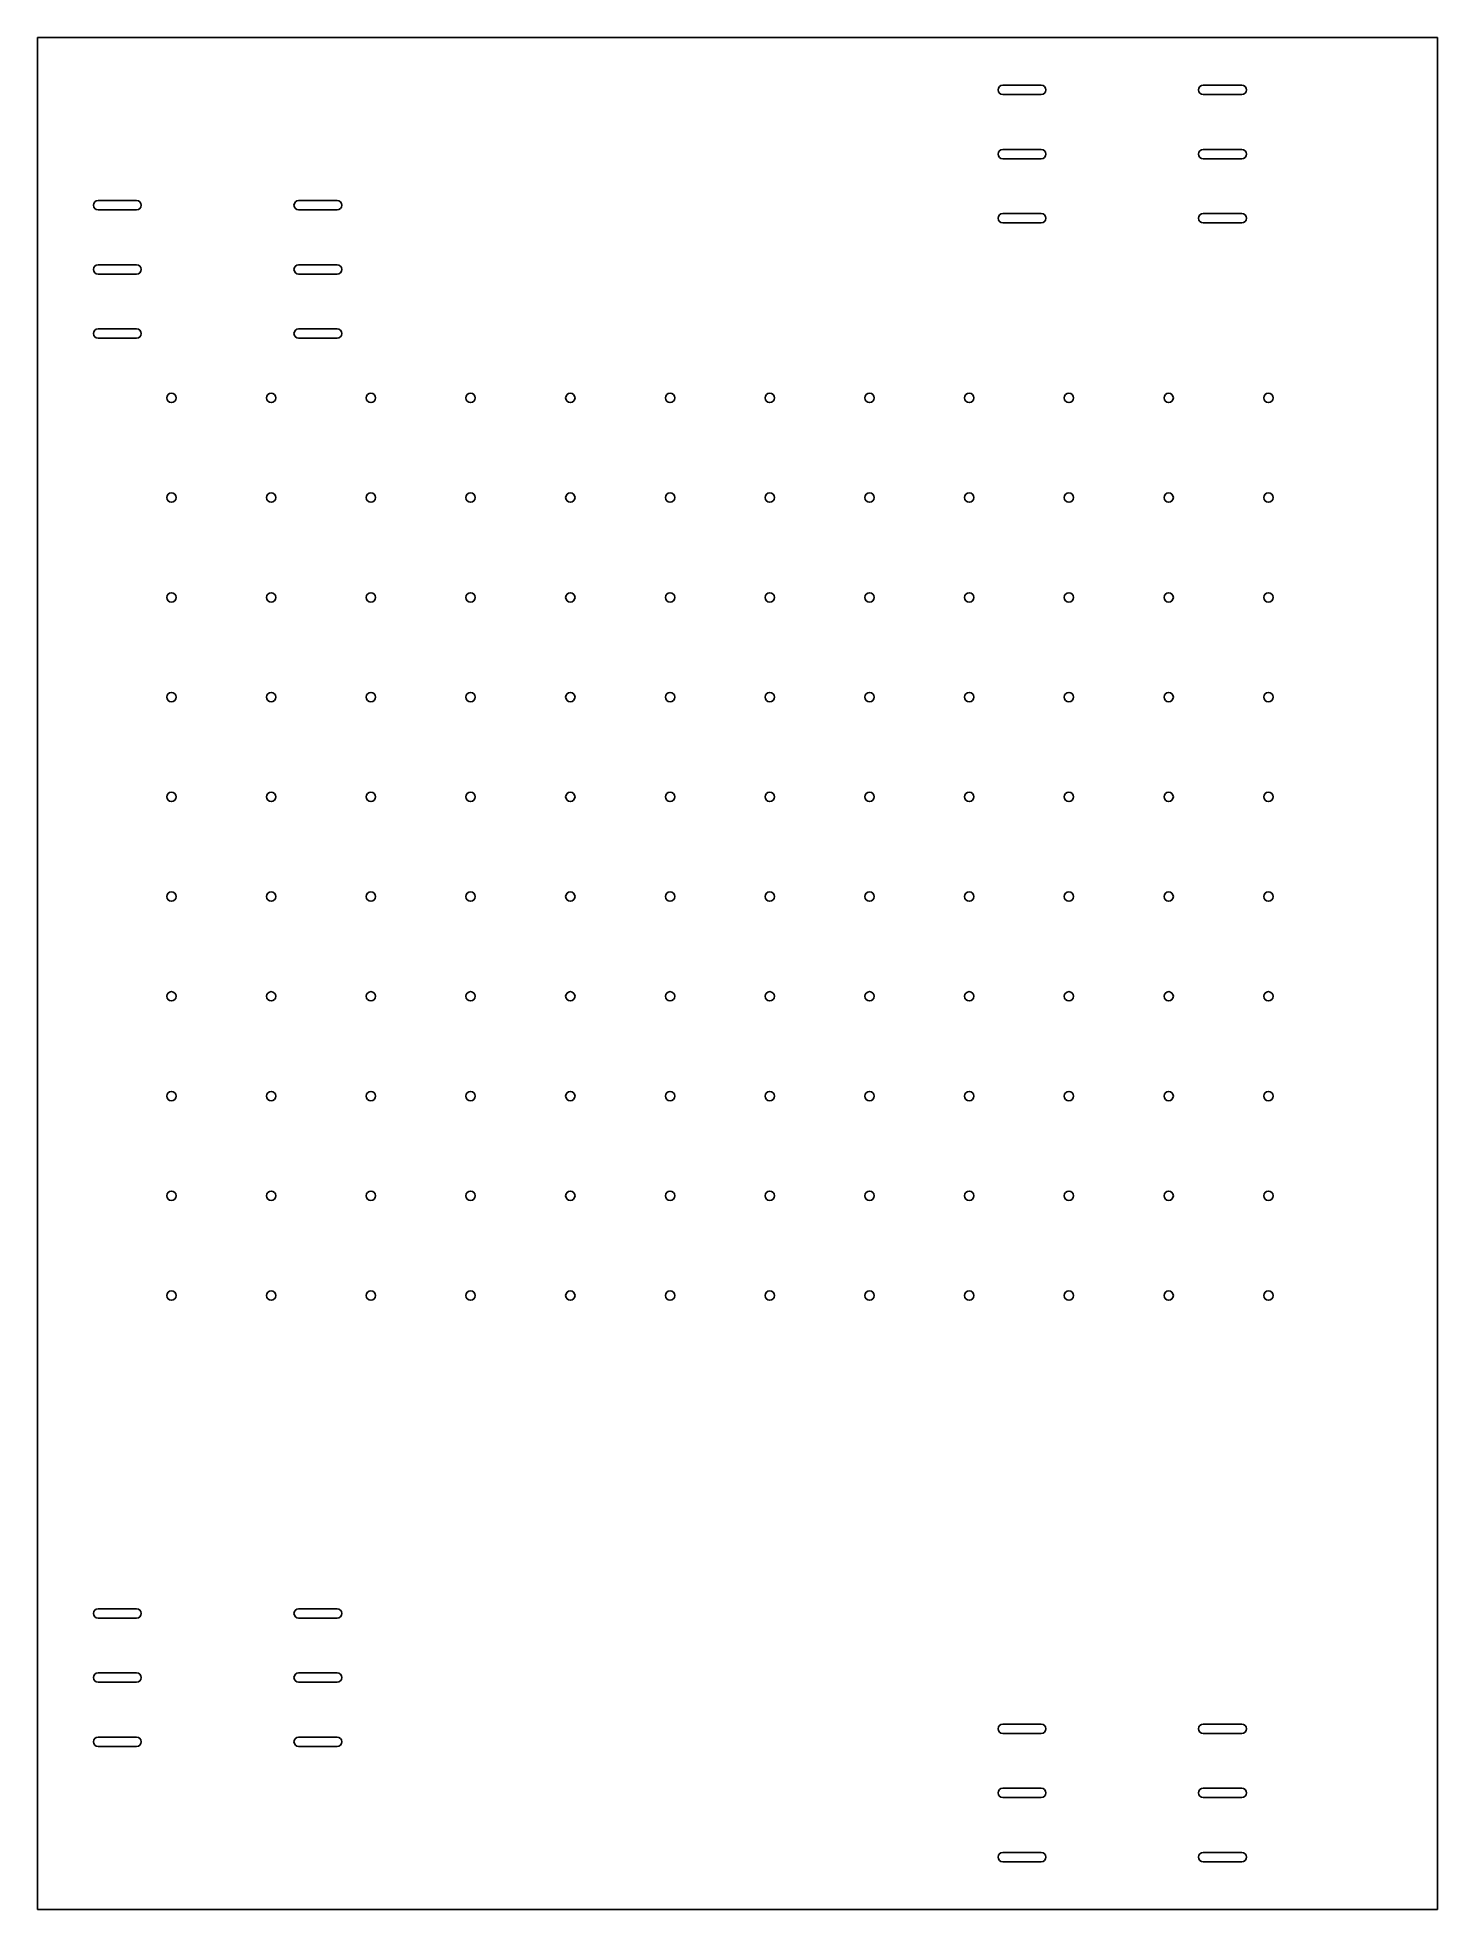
# Model space of a CAD drawing. Extents: x 466 to 915, y -288 to 313.
import ezdxf

# ---------------------------------------------------------------- set-up
doc = ezdxf.new("R2010")
doc.units = 0
doc.layers.add('CAMERA_RIG', color=7, linetype='CONTINUOUS')

msp = doc.modelspace()

# ---------------------------------------------------------------- linework, layer by layer
at = {"layer": 'CAMERA_RIG'}
for p, q in [((466, 312.65, -52.86), (915.28, 312.65, -52.86)), ((466, -288, -52.86), (466, 312.65, -52.86)), ((915.28, 312.65, -52.86), (915.28, -288, -52.86)), ((788.1, 297.3, -52.86), (775.73, 297.3, -52.86)), ((852.46, 297.3, -52.86), (840.1, 297.3, -52.86)), ((775.73, 294.3, -52.86), (788.1, 294.3, -52.86)), ((840.1, 294.3, -52.86), (852.46, 294.3, -52.86)), ((788.1, 276.72, -52.86), (775.73, 276.72, -52.86)), ((852.46, 276.72, -52.86), (840.1, 276.72, -52.86)), ((775.73, 273.72, -52.86), (788.1, 273.72, -52.86)), ((840.1, 273.72, -52.86), (852.46, 273.72, -52.86)), ((497.82, 260.3, -52.86), (485.45, 260.3, -52.86)), ((562.18, 260.3, -52.86), (549.82, 260.3, -52.86)), ((485.45, 257.3, -52.86), (497.82, 257.3, -52.86)), ((549.82, 257.3, -52.86), (562.18, 257.3, -52.86)), ((788.1, 256.14, -52.86), (775.73, 256.14, -52.86)), ((775.73, 253.14, -52.86), (788.1, 253.14, -52.86)), ((852.46, 256.14, -52.86), (840.1, 256.14, -52.86)), ((840.1, 253.14, -52.86), (852.46, 253.14, -52.86)), ((497.82, 239.72, -52.86), (485.45, 239.72, -52.86)), ((485.45, 236.72, -52.86), (497.82, 236.72, -52.86)), ((562.18, 239.72, -52.86), (549.82, 239.72, -52.86)), ((549.82, 236.72, -52.86), (562.18, 236.72, -52.86)), ((497.82, 219.14, -52.86), (485.45, 219.14, -52.86)), ((562.18, 219.14, -52.86), (549.82, 219.14, -52.86)), ((485.45, 216.14, -52.86), (497.82, 216.14, -52.86)), ((549.82, 216.14, -52.86), (562.18, 216.14, -52.86)), ((497.82, -191.5, -52.86), (485.45, -191.5, -52.86)), ((562.18, -191.5, -52.86), (549.82, -191.5, -52.86)), ((485.45, -194.5, -52.86), (497.82, -194.5, -52.86)), ((549.82, -194.5, -52.86), (562.18, -194.5, -52.86)), ((497.82, -212.08, -52.86), (485.45, -212.08, -52.86)), ((485.45, -215.08, -52.86), (497.82, -215.08, -52.86)), ((562.18, -212.08, -52.86), (549.82, -212.08, -52.86)), ((549.82, -215.08, -52.86), (562.18, -215.08, -52.86)), ((497.82, -232.66, -52.86), (485.45, -232.66, -52.86)), ((562.18, -232.66, -52.86), (549.82, -232.66, -52.86)), ((788.1, -228.5, -52.86), (775.73, -228.5, -52.86)), ((775.73, -231.5, -52.86), (788.1, -231.5, -52.86)), ((852.46, -228.5, -52.86), (840.1, -228.5, -52.86)), ((840.1, -231.5, -52.86), (852.46, -231.5, -52.86)), ((485.45, -235.66, -52.86), (497.82, -235.66, -52.86)), ((549.82, -235.66, -52.86), (562.18, -235.66, -52.86)), ((788.1, -249.08, -52.86), (775.73, -249.08, -52.86)), ((775.73, -252.08, -52.86), (788.1, -252.08, -52.86)), ((852.46, -249.08, -52.86), (840.1, -249.08, -52.86)), ((840.1, -252.08, -52.86), (852.46, -252.08, -52.86)), ((788.1, -269.66, -52.86), (775.73, -269.66, -52.86)), ((852.46, -269.66, -52.86), (840.1, -269.66, -52.86)), ((775.73, -272.66, -52.86), (788.1, -272.66, -52.86)), ((840.1, -272.66, -52.86), (852.46, -272.66, -52.86)), ((915.28, -288, -52.86), (466, -288, -52.86))]:
    msp.add_line(p, q, dxfattribs=at)
for centre in [(509, 197, -52.86), (541, 197, -52.86), (573, 197, -52.86), (605, 197, -52.86), (637, 197, -52.86), (669, 197, -52.86), (701, 197, -52.86), (733, 197, -52.86), (765, 197, -52.86), (797, 197, -52.86), (829, 197, -52.86), (861, 197, -52.86), (509, 165, -52.86), (541, 165, -52.86), (573, 165, -52.86), (605, 165, -52.86), (637, 165, -52.86), (669, 165, -52.86), (701, 165, -52.86), (733, 165, -52.86), (765, 165, -52.86), (797, 165, -52.86), (829, 165, -52.86), (861, 165, -52.86), (509, 133, -52.86), (541, 133, -52.86), (573, 133, -52.86), (605, 133, -52.86), (637, 133, -52.86), (669, 133, -52.86), (701, 133, -52.86), (733, 133, -52.86), (765, 133, -52.86), (797, 133, -52.86), (829, 133, -52.86), (861, 133, -52.86), (509, 101, -52.86), (541, 101, -52.86), (573, 101, -52.86), (605, 101, -52.86), (637, 101, -52.86), (669, 101, -52.86), (701, 101, -52.86), (733, 101, -52.86), (765, 101, -52.86), (797, 101, -52.86), (829, 101, -52.86), (861, 101, -52.86), (509, 69, -52.86), (541, 69, -52.86), (573, 69, -52.86), (605, 69, -52.86), (637, 69, -52.86), (669, 69, -52.86), (701, 69, -52.86), (733, 69, -52.86), (765, 69, -52.86), (797, 69, -52.86), (829, 69, -52.86), (861, 69, -52.86), (509, 37, -52.86), (541, 37, -52.86), (573, 37, -52.86), (605, 37, -52.86), (637, 37, -52.86), (669, 37, -52.86), (701, 37, -52.86), (733, 37, -52.86), (765, 37, -52.86), (797, 37, -52.86), (829, 37, -52.86), (861, 37, -52.86), (509, 5, -52.86), (541, 5, -52.86), (573, 5, -52.86), (605, 5, -52.86), (637, 5, -52.86), (669, 5, -52.86), (701, 5, -52.86), (733, 5, -52.86), (765, 5, -52.86), (797, 5, -52.86), (829, 5, -52.86), (861, 5, -52.86), (509, -27, -52.86), (541, -27, -52.86), (573, -27, -52.86), (605, -27, -52.86), (637, -27, -52.86), (669, -27, -52.86), (701, -27, -52.86), (733, -27, -52.86), (765, -27, -52.86), (797, -27, -52.86), (829, -27, -52.86), (861, -27, -52.86), (509, -59, -52.86), (541, -59, -52.86), (573, -59, -52.86), (605, -59, -52.86), (637, -59, -52.86), (669, -59, -52.86), (701, -59, -52.86), (733, -59, -52.86), (765, -59, -52.86), (797, -59, -52.86), (829, -59, -52.86), (861, -59, -52.86), (509, -91, -52.86), (541, -91, -52.86), (573, -91, -52.86), (605, -91, -52.86), (637, -91, -52.86), (669, -91, -52.86), (701, -91, -52.86), (733, -91, -52.86), (765, -91, -52.86), (797, -91, -52.86), (829, -91, -52.86), (861, -91, -52.86)]:
    msp.add_circle(centre, 1.5, dxfattribs=at)
for centre, start, end in [((775.73, 295.8, -52.86), 90, 270), ((788.1, 295.8, -52.86), 270, 90), ((840.1, 295.8, -52.86), 90, 270), ((852.46, 295.8, -52.86), 270, 90), ((775.73, 275.22, -52.86), 90, 270), ((788.1, 275.22, -52.86), 270, 90), ((840.1, 275.22, -52.86), 90, 270), ((852.46, 275.22, -52.86), 270, 90), ((485.45, 258.8, -52.86), 90, 270), ((497.82, 258.8, -52.86), 270, 90), ((549.82, 258.8, -52.86), 90, 270), ((562.18, 258.8, -52.86), 270, 90), ((775.73, 254.64, -52.86), 90, 270), ((788.1, 254.64, -52.86), 270, 90), ((840.1, 254.64, -52.86), 90, 270), ((852.46, 254.64, -52.86), 270, 90), ((485.45, 238.22, -52.86), 90, 270), ((497.82, 238.22, -52.86), 270, 90), ((549.82, 238.22, -52.86), 90, 270), ((562.18, 238.22, -52.86), 270, 90), ((485.45, 217.64, -52.86), 90, 270), ((497.82, 217.64, -52.86), 270, 90), ((549.82, 217.64, -52.86), 90, 270), ((562.18, 217.64, -52.86), 270, 90), ((485.45, -193, -52.86), 90, 270), ((497.82, -193, -52.86), 270, 90), ((549.82, -193, -52.86), 90, 270), ((562.18, -193, -52.86), 270, 90), ((485.45, -213.58, -52.86), 90, 270), ((497.82, -213.58, -52.86), 270, 90), ((549.82, -213.58, -52.86), 90, 270), ((562.18, -213.58, -52.86), 270, 90), ((485.45, -234.16, -52.86), 90, 270), ((497.82, -234.16, -52.86), 270, 90), ((549.82, -234.16, -52.86), 90, 270), ((562.18, -234.16, -52.86), 270, 90), ((775.73, -230, -52.86), 90, 270), ((788.1, -230, -52.86), 270, 90), ((840.1, -230, -52.86), 90, 270), ((852.46, -230, -52.86), 270, 90), ((775.73, -250.58, -52.86), 90, 270), ((788.1, -250.58, -52.86), 270, 90), ((840.1, -250.58, -52.86), 90, 270), ((852.46, -250.58, -52.86), 270, 90), ((775.73, -271.16, -52.86), 90, 270), ((788.1, -271.16, -52.86), 270, 90), ((840.1, -271.16, -52.86), 90, 270), ((852.46, -271.16, -52.86), 270, 90)]:
    msp.add_arc(centre, 1.5, start, end, dxfattribs=at)

doc.saveas('drawing.dxf')
